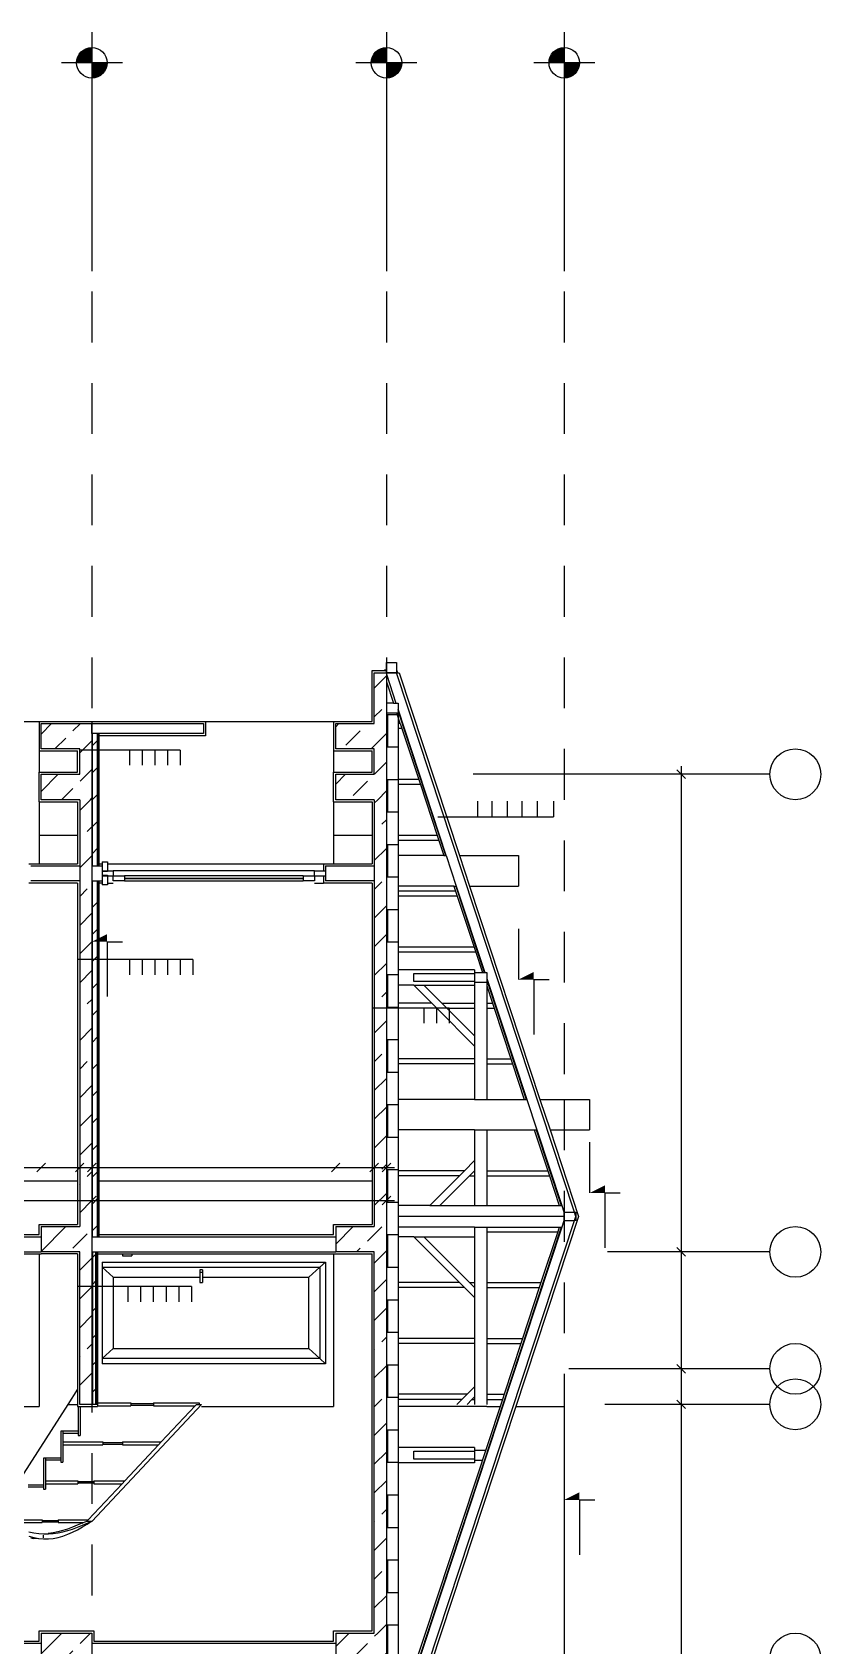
# Model space of a CAD drawing. Header units: metres. Extents: x -220 to 294, y -29 to 18.
# Drawn here: x -183.435 to -181.495, y -6.051 to -2.082 of the extents above; entities that cross this region are included whole.
import ezdxf

# ---------------------------------------------------------------- set-up
doc = ezdxf.new("R2010")
doc.units = ezdxf.units.M
doc.header["$MEASUREMENT"] = 0
doc.linetypes.add('CENTER2', pattern=[1.125, 0.75, -0.125, 0.125, -0.125])
doc.linetypes.add('DASHED4', pattern=[0.1875, 0.125, -0.0625])
for name, color, linetype in [('Cizgi', 7, 'Continuous'), ('Kesit_Kot', 7, 'Continuous'), ('Olculendirme', 7, 'Continuous'), ('Rota', 7, 'Continuous'), ('Standart', 7, 'Continuous'), ('Tarama', 7, 'Continuous')]:
    doc.layers.add(name, color=color, linetype=linetype)

msp = doc.modelspace()

# ---------------------------------------------------------------- hatches: boundary and pattern name
at = {"layer": 'Kesit_Kot', "linetype": 'Continuous', "lineweight": -3}
for points in [[(-183.2885, -4.3193), (-183.251, -4.3006), (-183.251, -4.3193)], [(-182.2385, -4.4124), (-182.201, -4.3937), (-182.201, -4.4124)], [(-182.0635, -4.9374), (-182.026, -4.9187), (-182.026, -4.9374)], [(-182.126, -5.6924), (-182.0885, -5.6737), (-182.0885, -5.6924)]]:
    msp.add_hatch(color=216, dxfattribs=at).paths.add_polyline_path(points)
at = {"layer": 'Standart', "linetype": 'Continuous', "lineweight": -3}
for points in [[(-183.2885, -2.1195), (-183.2927, -2.1197), (-183.2969, -2.1204), (-183.3009, -2.1216), (-183.3048, -2.1232), (-183.3085, -2.1252), (-183.3119, -2.1277), (-183.315, -2.1305), (-183.3178, -2.1336), (-183.3203, -2.137), (-183.3223, -2.1407), (-183.3239, -2.1446), (-183.3251, -2.1486), (-183.3258, -2.1528), (-183.326, -2.157), (-183.2885, -2.157)], [(-182.5635, -2.1195), (-182.5677, -2.1197), (-182.5719, -2.1204), (-182.5759, -2.1216), (-182.5798, -2.1232), (-182.5835, -2.1252), (-182.5869, -2.1277), (-182.59, -2.1305), (-182.5928, -2.1336), (-182.5953, -2.137), (-182.5973, -2.1407), (-182.5989, -2.1446), (-182.6001, -2.1486), (-182.6008, -2.1528), (-182.601, -2.157), (-182.5635, -2.157)], [(-182.126, -2.1195), (-182.1302, -2.1197), (-182.1344, -2.1204), (-182.1384, -2.1216), (-182.1423, -2.1232), (-182.146, -2.1252), (-182.1494, -2.1277), (-182.1525, -2.1305), (-182.1553, -2.1336), (-182.1578, -2.137), (-182.1598, -2.1407), (-182.1614, -2.1446), (-182.1626, -2.1486), (-182.1633, -2.1528), (-182.1635, -2.157), (-182.126, -2.157)], [(-183.2885, -2.1945), (-183.2843, -2.1942), (-183.2802, -2.1935), (-183.2761, -2.1924), (-183.2722, -2.1908), (-183.2686, -2.1887), (-183.2651, -2.1863), (-183.262, -2.1835), (-183.2592, -2.1804), (-183.2568, -2.1769), (-183.2547, -2.1732), (-183.2531, -2.1694), (-183.252, -2.1653), (-183.2512, -2.1612), (-183.251, -2.157), (-183.2885, -2.157)], [(-182.5635, -2.1945), (-182.5593, -2.1942), (-182.5552, -2.1935), (-182.5511, -2.1924), (-182.5472, -2.1908), (-182.5436, -2.1887), (-182.5401, -2.1863), (-182.537, -2.1835), (-182.5342, -2.1804), (-182.5318, -2.1769), (-182.5297, -2.1732), (-182.5281, -2.1694), (-182.527, -2.1653), (-182.5262, -2.1612), (-182.526, -2.157), (-182.5635, -2.157)], [(-182.126, -2.1945), (-182.1218, -2.1942), (-182.1177, -2.1935), (-182.1136, -2.1924), (-182.1097, -2.1908), (-182.1061, -2.1887), (-182.1026, -2.1863), (-182.0995, -2.1835), (-182.0967, -2.1804), (-182.0943, -2.1769), (-182.0922, -2.1732), (-182.0906, -2.1694), (-182.0895, -2.1653), (-182.0887, -2.1612), (-182.0885, -2.157), (-182.126, -2.157)]]:
    msp.add_hatch(color=216, dxfattribs=at).paths.add_polyline_path(points)
at = {"layer": 'Tarama', "linetype": 'Continuous', "lineweight": -3}
h = msp.add_hatch(dxfattribs=at)
h.set_pattern_fill('ANSI33', color=58, scale=0.4, style=0)
h.paths.add_polyline_path([(-182.5935, -3.7824), (-182.5935, -3.6574), (-182.5635, -3.6574), (-182.5635, -3.7824)])
h = msp.add_hatch(dxfattribs=at)
h.set_pattern_fill('AR-B88', color=58, scale=0.01, style=0)
h.paths.add_polyline_path([(-182.5351, -3.7574), (-182.5635, -3.7574), (-182.5635, -6.2324), (-182.5351, -6.2324)])
h = msp.add_hatch(dxfattribs=at)
h.set_pattern_fill('ANSI33', color=58, scale=0.4, style=0)
h.paths.add_polyline_path([(-183.4135, -3.8449), (-183.4135, -3.7824), (-183.2885, -3.7824), (-183.2885, -3.8449)])
h = msp.add_hatch(dxfattribs=at)
h.set_pattern_fill('DOTS', color=38, scale=0.8, style=0)
h.paths.add_polyline_path([(-183.2885, -4.1324), (-183.2885, -3.8074), (-183.2873, -3.8074), (-183.2873, -4.1324)])
h = msp.add_hatch(dxfattribs=at)
h.set_pattern_fill('SACNCR', color=58, scale=0.5, style=0)
h.paths.add_polyline_path([(-183.2873, -4.1324), (-183.2873, -3.8074), (-183.2748, -3.8074), (-183.2748, -4.1324)])
h = msp.add_hatch(dxfattribs=at)
h.set_pattern_fill('DOTS', color=58, scale=0.8, style=0)
h.paths.add_polyline_path([(-183.2748, -4.1324), (-183.2748, -3.8074), (-183.2735, -3.8074), (-183.2735, -4.1324)])
h = msp.add_hatch(dxfattribs=at)
h.set_pattern_fill('NET', color=163, style=0)
h.paths.add_polyline_path([(-183.2735, -4.1324), (-183.2735, -3.8074), (-183.271, -3.8074), (-183.271, -4.1324)])
h = msp.add_hatch(dxfattribs=at)
h.set_pattern_fill('ANSI33', color=58, scale=0.4, style=0)
h.paths.add_polyline_path([(-182.6885, -3.8449), (-182.6885, -3.7824), (-182.5635, -3.7824), (-182.5635, -3.8449)])
h = msp.add_hatch(dxfattribs=at)
h.set_pattern_fill('ANSI33', color=58, scale=0.4, style=0)
h.paths.add_polyline_path([(-183.3185, -3.9074), (-183.3185, -3.8449), (-183.2885, -3.8449), (-183.2885, -3.9074)])
h = msp.add_hatch(dxfattribs=at)
h.set_pattern_fill('ANSI33', color=58, scale=0.4, style=0)
h.paths.add_polyline_path([(-182.5935, -3.9074), (-182.5935, -3.8449), (-182.5635, -3.8449), (-182.5635, -3.9074)])
h = msp.add_hatch(dxfattribs=at)
h.set_pattern_fill('ANSI33', color=58, scale=0.4, style=0)
h.paths.add_polyline_path([(-183.4135, -3.9699), (-183.4135, -3.9074), (-183.2885, -3.9074), (-183.2885, -3.9699)])
h = msp.add_hatch(dxfattribs=at)
h.set_pattern_fill('ANSI33', color=58, scale=0.4, style=0)
h.paths.add_polyline_path([(-182.6885, -3.9699), (-182.6885, -3.9074), (-182.5635, -3.9074), (-182.5635, -3.9699)])
h = msp.add_hatch(dxfattribs=at)
h.set_pattern_fill('ANSI33', color=58, scale=0.4, style=0)
h.paths.add_polyline_path([(-183.3185, -5.0199), (-183.3185, -3.9699), (-183.2885, -3.9699), (-183.2885, -5.0199)])
h = msp.add_hatch(dxfattribs=at)
h.set_pattern_fill('ANSI33', color=58, scale=0.4, style=0)
h.paths.add_polyline_path([(-182.5935, -5.0199), (-182.5935, -3.9699), (-182.5635, -3.9699), (-182.5635, -5.0199)])
h = msp.add_hatch(dxfattribs=at)
h.set_pattern_fill('DOTS', color=38, scale=0.8, style=0)
h.paths.add_polyline_path([(-183.2885, -5.0449), (-183.2885, -4.1699), (-183.2873, -4.1699), (-183.2873, -5.0449)])
h = msp.add_hatch(dxfattribs=at)
h.set_pattern_fill('SACNCR', color=58, scale=0.5, style=0)
h.paths.add_polyline_path([(-183.2873, -5.0449), (-183.2873, -4.1699), (-183.2748, -4.1699), (-183.2748, -5.0449)])
h = msp.add_hatch(dxfattribs=at)
h.set_pattern_fill('DOTS', color=58, scale=0.8, style=0)
h.paths.add_polyline_path([(-183.2748, -5.0449), (-183.2748, -4.1699), (-183.2735, -4.1699), (-183.2735, -5.0449)])
h = msp.add_hatch(dxfattribs=at)
h.set_pattern_fill('NET', color=163, style=0)
h.paths.add_polyline_path([(-183.2735, -5.0449), (-183.2735, -4.1699), (-183.271, -4.1699), (-183.271, -5.0449)])
h = msp.add_hatch(dxfattribs=at)
h.set_pattern_fill('ANSI33', color=58, scale=0.4, style=0)
h.paths.add_polyline_path([(-183.4135, -5.0824), (-183.4135, -5.0199), (-183.2885, -5.0199), (-183.2885, -5.0824)])
h = msp.add_hatch(dxfattribs=at)
h.set_pattern_fill('ANSI33', color=58, scale=0.4, style=0)
h.paths.add_polyline_path([(-182.6885, -5.0824), (-182.6885, -5.0199), (-182.5635, -5.0199), (-182.5635, -5.0824)])
h = msp.add_hatch(dxfattribs=at)
h.set_pattern_fill('ANSI33', color=58, scale=0.4, style=0)
h.paths.add_polyline_path([(-183.3185, -5.4574), (-183.3185, -5.0824), (-183.2885, -5.0824), (-183.2885, -5.4574)])
h = msp.add_hatch(dxfattribs=at)
h.set_pattern_fill('DOTS', color=58, scale=0.8, style=0)
h.paths.add_polyline_path([(-183.2885, -5.4574), (-183.2885, -5.0824), (-183.286, -5.0824), (-183.286, -5.4574)])
h = msp.add_hatch(dxfattribs=at)
h.set_pattern_fill('SACNCR', color=58, scale=0.5, style=0)
h.paths.add_polyline_path([(-183.286, -5.4574), (-183.286, -5.0824), (-183.2785, -5.0824), (-183.2785, -5.4574)])
h = msp.add_hatch(dxfattribs=at)
h.set_pattern_fill('DOTS', color=58, scale=0.8, style=0)
h.paths.add_polyline_path([(-183.2785, -5.4574), (-183.2785, -5.0824), (-183.276, -5.0824), (-183.276, -5.4574)])
h = msp.add_hatch(dxfattribs=at)
h.set_pattern_fill('NET', color=163, style=0)
h.paths.add_polyline_path([(-183.276, -5.4574), (-183.276, -5.0824), (-183.2748, -5.0824), (-183.2748, -5.4574)])
h = msp.add_hatch(dxfattribs=at)
h.set_pattern_fill('ANSI33', color=58, scale=0.4, style=0)
h.paths.add_polyline_path([(-182.5935, -6.0199), (-182.5935, -5.0824), (-182.5635, -5.0824), (-182.5635, -6.0199)])
h = msp.add_hatch(dxfattribs=at)
h.set_pattern_fill('ANSI33', color=58, scale=0.4, style=0)
h.paths.add_polyline_path([(-183.4135, -6.0824), (-183.4135, -6.0199), (-183.2885, -6.0199), (-183.2885, -6.0824)])
h = msp.add_hatch(dxfattribs=at)
h.set_pattern_fill('ANSI33', color=58, scale=0.4, style=0)
h.paths.add_polyline_path([(-182.6885, -6.0824), (-182.6885, -6.0199), (-182.5635, -6.0199), (-182.5635, -6.0824)])

# ---------------------------------------------------------------- linework, layer by layer
at = {"layer": 'Cizgi', "color": 73, "linetype": 'DASHED4', "lineweight": -3}
for points in [[(-183.2885, -2.2699), (-183.2885, -3.7774)], [(-182.5635, -2.2699), (-182.5635, -3.6503)], [(-182.126, -2.2699), (-182.126, -4.7074)], [(-182.5635, -3.6503), (-182.5635, -6.3395)], [(-183.2885, -3.7774), (-183.2885, -6.2074)], [(-182.126, -4.7074), (-182.126, -6.0824)]]:
    msp.add_lwpolyline(points, dxfattribs=at)
at = {"layer": 'Cizgi', "color": 98, "linetype": 'Continuous', "lineweight": -3}
for points in [[(-182.5685, -3.6503), (-182.5685, -3.6524)], [(-182.5685, -3.6503), (-182.5678, -3.6524)], [(-182.5685, -3.6503), (-182.5635, -3.6503)], [(-182.5385, -3.6503), (-182.5362, -3.6574)], [(-182.5385, -3.6503), (-182.5385, -3.6503)], [(-182.5635, -3.6574), (-182.5385, -3.6574)], [(-182.5635, -3.6614), (-182.5401, -3.7324)], [(-182.5635, -3.6796), (-182.5461, -3.7324)], [(-182.5295, -3.7826), (-182.5378, -3.7574)], [(-182.4163, -4.1074), (-182.5351, -3.7475)], [(-182.4177, -4.1074), (-182.5351, -3.7516)], [(-182.5295, -3.7826), (-182.5351, -3.7826)], [(-182.5254, -3.7951), (-182.5351, -3.7951)], [(-182.5295, -3.7826), (-182.5254, -3.7951)], [(-182.5254, -3.7951), (-182.4841, -3.9201)], [(-182.4841, -3.9201), (-182.5351, -3.9201)], [(-182.4841, -3.9201), (-182.48, -3.9326)], [(-182.48, -3.9326), (-182.5351, -3.9326)], [(-182.48, -3.9326), (-182.4388, -4.0576)], [(-182.4388, -4.0576), (-182.5351, -4.0576)], [(-182.4346, -4.0701), (-182.5351, -4.0701)], [(-182.4388, -4.0576), (-182.4346, -4.0701)], [(-182.4346, -4.0701), (-182.4223, -4.1074)], [(-182.4163, -4.1074), (-182.3916, -4.1824)], [(-182.741, -4.1449), (-183.236, -4.1449)], [(-182.7685, -4.1574), (-183.2085, -4.1574)], [(-183.2085, -4.1699), (-182.7685, -4.1699)], [(-182.3934, -4.1951), (-182.5351, -4.1951)], [(-182.3976, -4.1824), (-182.3934, -4.1951)], [(-182.3934, -4.1951), (-182.3893, -4.2076)], [(-182.3929, -4.1824), (-182.3228, -4.3949)], [(-182.3916, -4.1824), (-182.3215, -4.3949)], [(-182.3893, -4.2076), (-182.5351, -4.2076)], [(-182.3893, -4.2076), (-182.348, -4.3326)], [(-182.348, -4.3326), (-182.5351, -4.3326)], [(-182.3439, -4.3451), (-182.5351, -4.3451)], [(-182.348, -4.3326), (-182.3439, -4.3451)], [(-182.3439, -4.3451), (-182.3275, -4.3949)], [(-182.3465, -4.3886), (-182.5351, -4.3886)], [(-182.4962, -4.4174), (-182.4962, -4.3974)], [(-182.4962, -4.3974), (-182.3465, -4.3974)], [(-182.3465, -4.3886), (-182.3465, -4.3949)], [(-182.4962, -4.4261), (-182.5351, -4.4261)], [(-182.3465, -4.4174), (-182.4962, -4.4174)], [(-182.4962, -4.4261), (-182.4522, -4.4701)], [(-182.4962, -4.4261), (-182.4715, -4.4261)], [(-182.4715, -4.4261), (-182.4275, -4.4701)], [(-182.4715, -4.4261), (-182.3465, -4.4261)], [(-182.3465, -4.4199), (-182.3465, -4.4261)], [(-182.3465, -4.4261), (-182.3465, -4.4701)], [(-182.3165, -4.41), (-182.2183, -4.7074)], [(-182.3165, -4.4141), (-182.2197, -4.7074)], [(-182.3165, -4.4199), (-182.3165, -4.4282)], [(-182.3165, -4.4282), (-182.3026, -4.4701)], [(-182.3165, -4.4282), (-182.3165, -4.4701)], [(-182.4522, -4.4701), (-182.5351, -4.4701)], [(-182.4397, -4.4826), (-182.5351, -4.4826)], [(-182.4522, -4.4701), (-182.4397, -4.4826)], [(-182.4397, -4.4826), (-182.3465, -4.5759)], [(-182.4275, -4.4701), (-182.3465, -4.4701)], [(-182.4275, -4.4701), (-182.415, -4.4826)], [(-182.415, -4.4826), (-182.3465, -4.4826)], [(-182.415, -4.4826), (-182.3465, -4.5511)], [(-182.3465, -4.4701), (-182.3465, -4.4826)], [(-182.3465, -4.4826), (-182.3465, -4.5511)], [(-182.3165, -4.4701), (-182.3026, -4.4701)], [(-182.3165, -4.4701), (-182.3165, -4.4826)], [(-182.3165, -4.4826), (-182.2985, -4.4826)], [(-182.3165, -4.4826), (-182.3165, -4.6076)], [(-182.3026, -4.4701), (-182.2985, -4.4826)], [(-182.2985, -4.4826), (-182.2573, -4.6076)], [(-182.3465, -4.5511), (-182.3465, -4.5759)], [(-182.3465, -4.5759), (-182.3465, -4.6076)], [(-182.3465, -4.6076), (-182.5351, -4.6076)], [(-182.3465, -4.6201), (-182.5351, -4.6201)], [(-182.3465, -4.6076), (-182.3465, -4.6201)], [(-182.3465, -4.6201), (-182.3465, -4.7074)], [(-182.3165, -4.6076), (-182.2573, -4.6076)], [(-182.3165, -4.6076), (-182.3165, -4.6201)], [(-182.3165, -4.6201), (-182.2531, -4.6201)], [(-182.3165, -4.6201), (-182.3165, -4.7074)], [(-182.2573, -4.6076), (-182.2531, -4.6201)], [(-182.2531, -4.6201), (-182.2243, -4.7074)], [(-182.2183, -4.7074), (-182.1936, -4.7824)], [(-182.3465, -4.7824), (-182.3465, -4.8579)], [(-182.3165, -4.7824), (-182.3165, -4.8826)], [(-182.1996, -4.7824), (-182.1665, -4.8826)], [(-182.1949, -4.7824), (-182.1336, -4.9684)], [(-182.1936, -4.7824), (-182.1322, -4.9684)], [(-182.3712, -4.8826), (-182.3465, -4.8579)], [(-182.3465, -4.8579), (-182.3465, -4.8826)], [(-182.3712, -4.8826), (-182.5351, -4.8826)], [(-182.3837, -4.8951), (-182.5351, -4.8951)], [(-182.4569, -4.9684), (-182.3837, -4.8951)], [(-182.4322, -4.9684), (-182.359, -4.8951)], [(-182.3837, -4.8951), (-182.3712, -4.8826)], [(-182.359, -4.8951), (-182.3465, -4.8826)], [(-182.359, -4.8951), (-182.3465, -4.8951)], [(-182.3465, -4.8826), (-182.3465, -4.8951)], [(-182.3465, -4.8951), (-182.3465, -4.9684)], [(-182.3165, -4.8826), (-182.1665, -4.8826)], [(-182.3165, -4.8826), (-182.3165, -4.8951)], [(-182.3165, -4.8951), (-182.1624, -4.8951)], [(-182.3165, -4.8951), (-182.3165, -4.9684)], [(-182.1665, -4.8826), (-182.1624, -4.8951)], [(-182.1624, -4.8951), (-182.1382, -4.9684)], [(-182.4569, -4.9684), (-182.5351, -4.9684)], [(-182.1271, -4.9949), (-182.5351, -4.9949)], [(-182.4569, -4.9684), (-182.4322, -4.9684)], [(-182.4322, -4.9684), (-182.3465, -4.9684)], [(-182.3465, -4.9684), (-182.3165, -4.9684)], [(-182.3165, -4.9684), (-182.1382, -4.9684)], [(-182.1382, -4.9684), (-182.1336, -4.9684)], [(-182.1336, -4.9684), (-182.1322, -4.9684)], [(-182.1322, -4.9684), (-182.1271, -4.9838)], [(-182.1271, -4.9838), (-182.1268, -4.9849)], [(-182.1271, -4.9838), (-182.1271, -4.9849)], [(-182.3465, -5.0214), (-182.5351, -5.0214)], [(-182.3465, -5.0214), (-182.3465, -5.0451)], [(-182.3465, -5.0214), (-182.3165, -5.0214)], [(-182.3165, -5.0214), (-182.3165, -5.0326)], [(-182.1322, -5.0214), (-182.3165, -5.5797)], [(-182.3165, -5.0214), (-182.1382, -5.0214)], [(-182.3165, -5.0326), (-182.1419, -5.0326)], [(-182.3165, -5.0326), (-182.3165, -5.1576)], [(-182.1336, -5.0214), (-182.2774, -5.4574)], [(-182.1419, -5.0326), (-182.1832, -5.1576)], [(-182.1382, -5.0214), (-182.1419, -5.0326)], [(-182.1382, -5.0214), (-182.1336, -5.0214)], [(-182.1336, -5.0214), (-182.1322, -5.0214)], [(-182.1271, -5.006), (-182.1322, -5.0214)], [(-182.1268, -5.0049), (-182.1271, -5.006)], [(-182.1271, -5.0049), (-182.1271, -5.006)], [(-182.4962, -5.0451), (-182.5351, -5.0451)], [(-182.4962, -5.0451), (-182.3837, -5.1576)], [(-182.4962, -5.0451), (-182.4715, -5.0451)], [(-182.4715, -5.0451), (-182.359, -5.1576)], [(-182.4715, -5.0451), (-182.3465, -5.0451)], [(-182.3465, -5.0451), (-182.3465, -5.1576)], [(-183.2635, -5.1074), (-183.2635, -5.1199)], [(-183.2635, -5.1074), (-182.7135, -5.1074)], [(-183.2635, -5.1199), (-182.7273, -5.1199)], [(-183.2635, -5.1199), (-183.236, -5.1449)], [(-183.2635, -5.1199), (-183.2635, -5.3449)], [(-183.2135, -5.0874), (-183.2135, -5.0918)], [(-183.2135, -5.0918), (-183.1903, -5.0918)], [(-183.1903, -5.0874), (-183.1903, -5.0918)], [(-182.7548, -5.1449), (-182.7273, -5.1199)], [(-182.7273, -5.1199), (-182.7135, -5.1074)], [(-182.7273, -5.1199), (-182.7273, -5.3449)], [(-182.7135, -5.1074), (-182.7135, -5.3574)], [(-183.236, -5.1449), (-183.0229, -5.1449)], [(-183.236, -5.1449), (-183.236, -5.3199)], [(-183.016, -5.1261), (-183.0229, -5.1261)], [(-183.0229, -5.1261), (-183.0229, -5.1324)], [(-183.0229, -5.1324), (-183.016, -5.1324)], [(-183.0229, -5.1324), (-183.0229, -5.1449)], [(-183.0229, -5.1449), (-183.0229, -5.1574)], [(-183.0229, -5.1574), (-183.016, -5.1574)], [(-183.016, -5.1261), (-183.016, -5.1324)], [(-183.016, -5.1324), (-183.016, -5.1449)], [(-183.016, -5.1449), (-182.7548, -5.1449)], [(-183.016, -5.1449), (-183.016, -5.1574)], [(-182.7548, -5.3199), (-182.7548, -5.1449)], [(-182.3837, -5.1576), (-182.5351, -5.1576)], [(-182.3837, -5.1576), (-182.3712, -5.1701)], [(-182.359, -5.1576), (-182.3465, -5.1576)], [(-182.359, -5.1576), (-182.3465, -5.1701)], [(-182.3465, -5.1576), (-182.3465, -5.1701)], [(-182.3165, -5.1576), (-182.1832, -5.1576)], [(-182.3165, -5.1576), (-182.3165, -5.1701)], [(-182.1832, -5.1576), (-182.1873, -5.1701)], [(-182.3712, -5.1701), (-182.5351, -5.1701)], [(-182.3712, -5.1701), (-182.3465, -5.1949)], [(-182.3465, -5.1701), (-182.3465, -5.1949)], [(-182.3465, -5.1949), (-182.3465, -5.2951)], [(-182.3165, -5.1701), (-182.1873, -5.1701)], [(-182.3165, -5.1701), (-182.3165, -5.2951)], [(-182.1873, -5.1701), (-182.2286, -5.2951)], [(-182.3465, -5.2951), (-182.5351, -5.2951)], [(-182.3465, -5.3076), (-182.5351, -5.3076)], [(-182.3465, -5.2951), (-182.3465, -5.3076)], [(-182.3465, -5.3076), (-182.3465, -5.4139)], [(-182.3165, -5.2951), (-182.2286, -5.2951)], [(-182.3165, -5.2951), (-182.3165, -5.3076)], [(-182.3165, -5.3076), (-182.2327, -5.3076)], [(-182.3165, -5.3076), (-182.3165, -5.4326)], [(-182.2327, -5.3076), (-182.2739, -5.4326)], [(-182.2286, -5.2951), (-182.2327, -5.3076)], [(-183.236, -5.3199), (-183.2635, -5.3449)], [(-182.7273, -5.3449), (-183.2635, -5.3449)], [(-183.2635, -5.3449), (-183.2635, -5.3574)], [(-182.7135, -5.3574), (-183.2635, -5.3574)], [(-183.236, -5.3199), (-182.7548, -5.3199)], [(-182.7548, -5.3199), (-182.7273, -5.3449)], [(-182.7273, -5.3449), (-182.7135, -5.3574)], [(-183.3235, -5.4202), (-183.3474, -5.4574)], [(-182.3652, -5.4326), (-182.5351, -5.4326)], [(-182.3777, -5.4451), (-182.3652, -5.4326)], [(-182.3652, -5.4326), (-182.3465, -5.4139)], [(-182.3465, -5.4139), (-182.3465, -5.4386)], [(-182.3165, -5.4326), (-182.2739, -5.4326)], [(-182.3165, -5.4326), (-182.3165, -5.4451)], [(-182.2739, -5.4326), (-182.2781, -5.4451)], [(-183.3474, -5.4574), (-183.518, -5.7227)], [(-183.3474, -5.4574), (-183.3235, -5.4574)], [(-183.3224, -5.4624), (-183.3224, -5.5237)], [(-183.3174, -5.4624), (-183.3174, -5.5337)], [(-183.2881, -5.7449), (-183.0185, -5.4574)], [(-183.2748, -5.4538), (-183.1928, -5.4538)], [(-183.2748, -5.4609), (-183.1928, -5.4609)], [(-183.1928, -5.4538), (-183.1928, -5.4556)], [(-183.1928, -5.4556), (-183.1368, -5.4556)], [(-183.1928, -5.4556), (-183.1928, -5.4592)], [(-183.1928, -5.4592), (-183.1368, -5.4592)], [(-183.1928, -5.4592), (-183.1928, -5.4609)], [(-183.1368, -5.4538), (-183.0248, -5.4538)], [(-183.1368, -5.4538), (-183.1368, -5.4556)], [(-183.1368, -5.4556), (-183.1368, -5.4592)], [(-183.1368, -5.4592), (-183.1368, -5.4609)], [(-183.1368, -5.4609), (-183.0343, -5.4609)], [(-183.0343, -5.4609), (-183.1176, -5.5497)], [(-183.031, -5.4574), (-183.0343, -5.4609)], [(-183.031, -5.4574), (-183.0248, -5.4574)], [(-183.0248, -5.4538), (-183.0248, -5.4574)], [(-183.0248, -5.4574), (-183.0185, -5.4574)], [(-182.3777, -5.4451), (-182.5351, -5.4451)], [(-182.2774, -5.4574), (-182.5351, -6.2382)], [(-182.2821, -5.4574), (-182.5008, -6.1201)], [(-182.39, -5.4574), (-182.3777, -5.4451)], [(-182.3652, -5.4574), (-182.353, -5.4451)], [(-182.353, -5.4451), (-182.3465, -5.4386)], [(-182.353, -5.4451), (-182.3465, -5.4451)], [(-182.3465, -5.4386), (-182.3465, -5.4451)], [(-182.3465, -5.4451), (-182.3465, -5.4574)], [(-182.3165, -5.4451), (-182.2781, -5.4451)], [(-182.3165, -5.4451), (-182.3165, -5.4574)], [(-182.2781, -5.4451), (-182.2821, -5.4574)], [(-183.3601, -5.5237), (-183.3651, -5.5237)], [(-183.3651, -5.5237), (-183.3651, -5.59)], [(-183.3224, -5.5237), (-183.3601, -5.5237)], [(-183.3601, -5.5237), (-183.3601, -5.5287)], [(-183.3224, -5.5287), (-183.3601, -5.5287)], [(-183.3601, -5.5287), (-183.3601, -5.5497)], [(-183.3601, -5.5497), (-183.2619, -5.5497)], [(-183.3601, -5.5497), (-183.3601, -5.5568)], [(-183.3601, -5.5568), (-183.2619, -5.5568)], [(-183.3601, -5.5568), (-183.3601, -5.6)], [(-183.3224, -5.5237), (-183.3224, -5.5287)], [(-183.3224, -5.5287), (-183.3224, -5.5337)], [(-183.3224, -5.5337), (-183.3174, -5.5337)], [(-183.2619, -5.5497), (-183.2619, -5.5515)], [(-183.2619, -5.5515), (-183.2128, -5.5515)], [(-183.2619, -5.5515), (-183.2619, -5.555)], [(-183.2619, -5.555), (-183.2128, -5.555)], [(-183.2619, -5.555), (-183.2619, -5.5568)], [(-183.2128, -5.5497), (-183.1176, -5.5497)], [(-183.2128, -5.5497), (-183.2128, -5.5515)], [(-183.2128, -5.5515), (-183.2128, -5.555)], [(-183.2128, -5.555), (-183.2128, -5.5568)], [(-183.2128, -5.5568), (-183.1242, -5.5568)], [(-183.1242, -5.5568), (-183.2074, -5.6455)], [(-183.1176, -5.5497), (-183.1242, -5.5568)], [(-183.4027, -5.59), (-183.4077, -5.59)], [(-183.4077, -5.59), (-183.4077, -5.6563)], [(-183.3651, -5.59), (-183.4027, -5.59)], [(-183.4027, -5.59), (-183.4027, -5.595)], [(-183.3651, -5.595), (-183.4027, -5.595)], [(-183.4027, -5.595), (-183.4027, -5.6455)], [(-183.3651, -5.59), (-183.3651, -5.595)], [(-183.3651, -5.595), (-183.3651, -5.6)], [(-182.3465, -5.5636), (-182.5351, -5.5636)], [(-182.3165, -5.5797), (-182.5351, -6.2422)], [(-182.4962, -5.5924), (-182.4962, -5.5724)], [(-182.4962, -5.5724), (-182.3465, -5.5724)], [(-182.3465, -5.5924), (-182.4962, -5.5924)], [(-182.3465, -5.5636), (-182.3465, -5.5699)], [(-182.3465, -5.5949), (-182.3465, -5.6011)], [(-183.3651, -5.6), (-183.3601, -5.6)], [(-182.3465, -5.6011), (-182.5351, -5.6011)], [(-183.4077, -5.6563), (-183.4453, -5.6563)], [(-183.4077, -5.6613), (-183.4453, -5.6613)], [(-183.4077, -5.6563), (-183.4077, -5.6613)], [(-183.4077, -5.6613), (-183.4077, -5.6663)], [(-183.4077, -5.6663), (-183.4027, -5.6663)], [(-183.4027, -5.6455), (-183.3234, -5.6455)], [(-183.4027, -5.6455), (-183.4027, -5.6526)], [(-183.4027, -5.6526), (-183.3234, -5.6526)], [(-183.4027, -5.6526), (-183.4027, -5.6663)], [(-183.3234, -5.6455), (-183.3234, -5.6473)], [(-183.3234, -5.6473), (-183.2838, -5.6473)], [(-183.3234, -5.6473), (-183.3234, -5.6508)], [(-183.3234, -5.6508), (-183.2838, -5.6508)], [(-183.3234, -5.6508), (-183.3234, -5.6526)], [(-183.214, -5.6526), (-183.2973, -5.7413)], [(-183.2838, -5.6455), (-183.2074, -5.6455)], [(-183.2838, -5.6455), (-183.2838, -5.6473)], [(-183.2838, -5.6473), (-183.2838, -5.6508)], [(-183.2838, -5.6508), (-183.2838, -5.6526)], [(-183.2838, -5.6526), (-183.214, -5.6526)], [(-183.2074, -5.6455), (-183.214, -5.6526)], [(-183.488, -5.7413), (-183.4105, -5.7413)], [(-183.488, -5.7484), (-183.4105, -5.7484)], [(-183.4105, -5.7413), (-183.4105, -5.7431)], [(-183.4105, -5.7431), (-183.3718, -5.7431)], [(-183.4105, -5.7431), (-183.4105, -5.7467)], [(-183.4105, -5.7467), (-183.3718, -5.7467)], [(-183.4105, -5.7467), (-183.4105, -5.7484)], [(-183.3718, -5.7413), (-183.2973, -5.7413)], [(-183.3718, -5.7413), (-183.3718, -5.7431)], [(-183.3718, -5.7431), (-183.3718, -5.7467)], [(-183.3718, -5.7467), (-183.3718, -5.7484)], [(-183.3718, -5.7484), (-183.3088, -5.7484)], [(-183.3244, -5.755), (-183.3364, -5.7598)], [(-183.3125, -5.75), (-183.3244, -5.755)], [(-183.3239, -5.7598), (-183.3119, -5.755)], [(-183.3125, -5.75), (-183.3088, -5.7484)], [(-183.3119, -5.755), (-183.3, -5.75)], [(-183.3119, -5.7591), (-183.3, -5.7521)], [(-183.3088, -5.7484), (-183.3006, -5.7449)], [(-183.2973, -5.7413), (-183.3006, -5.7449)], [(-183.3006, -5.7449), (-183.2881, -5.7449)], [(-183.3, -5.75), (-183.2963, -5.7484)], [(-183.3, -5.7521), (-183.2943, -5.7484)], [(-183.2963, -5.7484), (-183.2943, -5.7476)], [(-183.2963, -5.7484), (-183.2943, -5.7484)], [(-183.2943, -5.7476), (-183.2881, -5.7449)], [(-183.2943, -5.7476), (-183.2943, -5.7484)], [(-183.2943, -5.7484), (-183.2939, -5.7484)], [(-183.2939, -5.7484), (-183.2881, -5.7449)], [(-183.4432, -5.771), (-183.4313, -5.7735)], [(-183.4432, -5.7815), (-183.4313, -5.785)], [(-183.4388, -5.7859), (-183.4318, -5.7873)], [(-183.4199, -5.7885), (-183.4318, -5.7873)], [(-183.4313, -5.7735), (-183.4193, -5.7752)], [(-183.4313, -5.785), (-183.4193, -5.7873)], [(-183.4193, -5.7752), (-183.4074, -5.776)], [(-183.4193, -5.7873), (-183.4074, -5.7885)], [(-183.4077, -5.7859), (-183.4077, -5.7788)], [(-183.4074, -5.776), (-183.396, -5.7752)], [(-183.4074, -5.776), (-183.3955, -5.776)], [(-183.4074, -5.7885), (-183.3955, -5.7885)], [(-183.3841, -5.7735), (-183.396, -5.7752)], [(-183.3955, -5.776), (-183.3835, -5.7752)], [(-183.3955, -5.7885), (-183.3835, -5.7873)], [(-183.3722, -5.771), (-183.3841, -5.7735)], [(-183.3835, -5.7752), (-183.3716, -5.7735)], [(-183.3835, -5.7873), (-183.3716, -5.785)], [(-183.3602, -5.7679), (-183.3722, -5.771)], [(-183.3716, -5.7735), (-183.3597, -5.771)], [(-183.3716, -5.785), (-183.3597, -5.7815)], [(-183.3483, -5.7641), (-183.3602, -5.7679)], [(-183.3597, -5.771), (-183.3477, -5.7679)], [(-183.3597, -5.7815), (-183.3477, -5.7771)], [(-183.3364, -5.7598), (-183.3483, -5.7641)], [(-183.3477, -5.7679), (-183.3358, -5.7641)], [(-183.3477, -5.7771), (-183.3358, -5.7718)], [(-183.3358, -5.7641), (-183.3239, -5.7598)], [(-183.3358, -5.7718), (-183.3239, -5.7657)], [(-183.3239, -5.7657), (-183.3119, -5.7591)]]:
    msp.add_lwpolyline(points, dxfattribs=at)
at = {"layer": 'Cizgi', "color": 241, "linetype": 'Continuous', "lineweight": -3}
for points in [[(-182.5985, -3.7774), (-182.5985, -3.6524)], [(-182.5985, -3.6524), (-182.5685, -3.6524)], [(-182.5685, -3.6524), (-182.5678, -3.6524)], [(-182.5678, -3.6524), (-182.5635, -3.6524)], [(-182.5635, -3.6524), (-182.5635, -3.6574)], [(-183.4185, -3.7774), (-183.4185, -3.8499)], [(-183.4185, -3.7774), (-183.2873, -3.7774)], [(-183.2885, -3.7774), (-183.2885, -3.7824)], [(-183.0085, -3.7774), (-183.0085, -3.8124)], [(-182.6935, -3.7774), (-182.6935, -3.8499)], [(-182.6935, -3.7774), (-182.5985, -3.7774)], [(-183.4185, -3.8499), (-183.3235, -3.8499)], [(-183.3235, -3.9024), (-183.3235, -3.8499)], [(-183.0085, -3.8124), (-183.271, -3.8124)], [(-182.6935, -3.8499), (-182.5985, -3.8499)], [(-182.5985, -3.9024), (-182.5985, -3.8499)], [(-183.4185, -3.9749), (-183.4185, -3.9024)], [(-183.4185, -3.9024), (-183.3235, -3.9024)], [(-182.6935, -3.9749), (-182.6935, -3.9024)], [(-182.6935, -3.9024), (-182.5985, -3.9024)], [(-183.4185, -3.9749), (-183.3235, -3.9749)], [(-183.3235, -3.9749), (-183.3235, -4.0574)], [(-182.6935, -3.9749), (-182.5985, -3.9749)], [(-182.5985, -3.9749), (-182.5985, -4.0574)], [(-183.3235, -4.0574), (-183.3235, -4.1274)], [(-182.5985, -4.0574), (-182.5985, -4.1274)], [(-183.4435, -4.1274), (-183.3235, -4.1274)], [(-183.271, -4.1274), (-183.2635, -4.1274)], [(-182.7185, -4.1274), (-182.7185, -4.1449)], [(-182.7185, -4.1274), (-182.5985, -4.1274)], [(-182.7185, -4.1574), (-182.7185, -4.1749)], [(-183.3235, -4.1749), (-183.4435, -4.1749)], [(-183.3235, -4.1749), (-183.3235, -4.9074)], [(-183.2635, -4.1749), (-183.271, -4.1749)], [(-182.5985, -4.1749), (-182.7185, -4.1749)], [(-182.5985, -4.1749), (-182.5985, -4.9074)], [(-183.3235, -4.9074), (-183.3235, -5.0149)], [(-182.5985, -4.9074), (-182.5985, -5.0149)], [(-183.996, -5.0399), (-183.4185, -5.0399)], [(-183.4185, -5.0399), (-183.4185, -5.0149)], [(-183.4185, -5.0149), (-183.3235, -5.0149)], [(-183.271, -5.0399), (-182.6935, -5.0399)], [(-182.6935, -5.0399), (-182.6935, -5.0149)], [(-182.6935, -5.0149), (-182.5985, -5.0149)], [(-183.9153, -5.0874), (-183.4135, -5.0874)], [(-183.3235, -5.0874), (-183.4135, -5.0874)], [(-183.3235, -5.0874), (-183.3235, -5.4202)], [(-183.2748, -5.0874), (-183.2135, -5.0874)], [(-183.2135, -5.0874), (-183.1903, -5.0874)], [(-183.1903, -5.0874), (-182.5985, -5.0874)], [(-182.5985, -6.0149), (-182.5985, -5.0874)], [(-183.3235, -5.4202), (-183.3235, -5.4574)], [(-183.3235, -5.4574), (-183.3235, -5.4624)], [(-183.3235, -5.4624), (-183.3224, -5.4624)], [(-183.3224, -5.4624), (-183.3174, -5.4624)], [(-183.3174, -5.4624), (-183.2748, -5.4624)], [(-183.2748, -5.4574), (-183.2748, -5.4609)], [(-183.2748, -5.4609), (-183.2748, -5.4624)], [(-183.4185, -6.0399), (-183.4185, -6.0149)], [(-183.4185, -6.0149), (-183.2835, -6.0149)], [(-183.2835, -6.0149), (-183.2835, -6.0399)], [(-182.6935, -6.0399), (-182.6935, -6.0149)], [(-182.6935, -6.0149), (-182.5985, -6.0149)], [(-183.5306, -6.0399), (-183.4185, -6.0399)], [(-183.2835, -6.0399), (-182.6935, -6.0399)]]:
    msp.add_lwpolyline(points, dxfattribs=at)
at = {"layer": 'Cizgi', "color": 7, "linetype": 'Continuous', "lineweight": -3}
for points in [[(-182.5935, -3.6574), (-182.5635, -3.6574)], [(-182.5935, -3.7824), (-182.5935, -3.6574)], [(-182.5635, -3.6574), (-182.5635, -3.6614)], [(-182.5635, -3.6614), (-182.5635, -3.6655)], [(-182.5635, -3.6655), (-182.5635, -3.6796)], [(-182.5635, -3.6796), (-182.5635, -3.7826)], [(-182.5635, -3.7574), (-182.5635, -6.3102)], [(-183.4135, -3.7824), (-183.2885, -3.7824)], [(-183.4135, -3.8449), (-183.4135, -3.7824)], [(-183.2885, -3.7824), (-183.2885, -4.1324)], [(-182.6885, -3.7824), (-182.5935, -3.7824)], [(-182.6885, -3.8449), (-182.6885, -3.7824)], [(-183.3185, -3.8449), (-183.4135, -3.8449)], [(-183.3185, -3.9074), (-183.3185, -3.8449)], [(-182.5935, -3.8449), (-182.6885, -3.8449)], [(-182.5935, -3.9074), (-182.5935, -3.8449)], [(-183.4135, -3.9074), (-183.3185, -3.9074)], [(-183.4135, -3.9699), (-183.4135, -3.9074)], [(-182.6885, -3.9074), (-182.5935, -3.9074)], [(-182.6885, -3.9699), (-182.6885, -3.9074)], [(-183.3185, -3.9699), (-183.4135, -3.9699)], [(-183.3185, -3.9699), (-183.3185, -4.1324)], [(-182.5935, -3.9699), (-182.6885, -3.9699)], [(-182.5935, -3.9699), (-182.5935, -4.1324)], [(-183.3185, -4.1324), (-183.3185, -4.1699)], [(-183.2885, -4.1324), (-183.2885, -4.1699)], [(-182.5935, -4.1324), (-182.5935, -4.1699)], [(-183.3185, -4.1699), (-183.3185, -5.0199)], [(-183.2885, -4.1699), (-183.2885, -5.0449)], [(-182.5935, -4.1699), (-182.5935, -5.0199)], [(-183.4135, -5.0199), (-183.3185, -5.0199)], [(-183.4135, -5.0199), (-183.4135, -5.0449)], [(-182.6885, -5.0199), (-182.5935, -5.0199)], [(-182.6885, -5.0199), (-182.6885, -5.0449)], [(-183.4135, -5.0449), (-183.4135, -5.0824)], [(-183.2885, -5.0449), (-183.2885, -5.0824)], [(-182.6885, -5.0449), (-182.6885, -5.0824)], [(-183.3185, -5.0824), (-183.4135, -5.0824)], [(-183.3185, -5.4574), (-183.3185, -5.0824)], [(-183.2885, -5.0824), (-183.2885, -5.4574)], [(-182.5935, -5.0824), (-182.6885, -5.0824)], [(-182.5935, -6.0199), (-182.5935, -5.0824)], [(-183.2885, -5.4574), (-183.3185, -5.4574)], [(-183.4135, -6.0199), (-183.2885, -6.0199)], [(-183.4135, -6.0199), (-183.4135, -6.0449)], [(-183.2885, -6.0199), (-183.2885, -6.0449)], [(-182.6885, -6.0199), (-182.5935, -6.0199)], [(-182.6885, -6.0199), (-182.6885, -6.0449)], [(-183.4135, -6.0449), (-183.4135, -6.0824)], [(-183.2885, -6.0449), (-183.2885, -6.0824)], [(-182.6885, -6.0449), (-182.6885, -6.0824)]]:
    msp.add_lwpolyline(points, dxfattribs=at)
at = {"layer": 'Cizgi', "color": 17, "linetype": 'Continuous', "lineweight": -3}
for points in [[(-182.5385, -3.6574), (-182.5362, -3.6574)], [(-182.1004, -4.9849), (-182.5385, -3.6574)], [(-182.5362, -3.6574), (-182.5323, -3.6574)], [(-182.5323, -3.6574), (-182.3838, -4.1074)], [(-182.5461, -3.7324), (-182.5635, -3.7324)], [(-182.5351, -3.7574), (-182.5635, -3.7574)], [(-182.5461, -3.7324), (-182.5414, -3.7324)], [(-182.5414, -3.7324), (-182.5401, -3.7324)], [(-182.5401, -3.7324), (-182.5351, -3.7324)], [(-182.5351, -3.7324), (-182.5351, -3.7475)], [(-182.5351, -3.7475), (-182.5351, -3.7515)], [(-182.5351, -3.7515), (-182.5351, -3.7574)], [(-182.3838, -4.1074), (-182.359, -4.1824)], [(-182.359, -4.1824), (-182.1858, -4.7074)], [(-182.3465, -4.3949), (-182.3275, -4.3949)], [(-182.3465, -4.3949), (-182.3465, -4.3974)], [(-182.3465, -4.3974), (-182.3465, -4.4174)], [(-182.3275, -4.3949), (-182.3228, -4.3949)], [(-182.3228, -4.3949), (-182.3215, -4.3949)], [(-182.3215, -4.3949), (-182.3165, -4.3949)], [(-182.3165, -4.3949), (-182.3165, -4.41)], [(-182.3465, -4.4174), (-182.3465, -4.4199)], [(-182.3165, -4.4199), (-182.3465, -4.4199)], [(-182.3165, -4.41), (-182.3165, -4.4141)], [(-182.3165, -4.4141), (-182.3165, -4.4199)], [(-182.1858, -4.7074), (-182.161, -4.7824)], [(-182.161, -4.7824), (-182.0909, -4.9949)], [(-182.0909, -4.9949), (-182.5323, -6.3324)], [(-182.1271, -4.9849), (-182.1268, -4.9849)], [(-182.1271, -4.9849), (-182.1271, -4.9949)], [(-182.1271, -4.9949), (-182.1271, -5.0049)], [(-182.1268, -4.9849), (-182.1004, -4.9849)], [(-182.0971, -4.9949), (-182.1004, -4.9849)], [(-182.1004, -4.9849), (-182.0971, -4.9849)], [(-182.1004, -5.0049), (-182.0971, -4.9949)], [(-182.0971, -4.9849), (-182.0971, -4.9949)], [(-182.0971, -4.9949), (-182.0971, -5.0049)], [(-182.5385, -6.3324), (-182.1004, -5.0049)], [(-182.1271, -5.0049), (-182.1268, -5.0049)], [(-182.1268, -5.0049), (-182.1004, -5.0049)], [(-182.0971, -5.0049), (-182.1004, -5.0049)], [(-182.3465, -5.5699), (-182.3465, -5.5724)], [(-182.3465, -5.5699), (-182.3192, -5.5699)], [(-182.3465, -5.5724), (-182.3465, -5.5924)], [(-182.3465, -5.5924), (-182.3465, -5.5949)], [(-182.3465, -5.5949), (-182.3275, -5.5949)]]:
    msp.add_lwpolyline(points, dxfattribs=at)
at = {"layer": 'Cizgi', "color": 1, "linetype": 'Continuous', "lineweight": -3}
msp.add_lwpolyline([(-182.5351, -3.7574), (-182.5351, -6.2324)], dxfattribs=at)
at = {"layer": 'Cizgi', "color": 118, "linetype": 'Continuous', "lineweight": -3}
for points in [[(-184.0135, -3.7774), (-183.4185, -3.7774)], [(-183.2873, -3.7774), (-182.6935, -3.7774)], [(-183.4185, -3.8499), (-183.4185, -3.9024)], [(-182.6935, -3.8499), (-182.6935, -3.9024)], [(-183.4185, -3.9749), (-183.4185, -4.0574)], [(-182.6935, -3.9749), (-182.6935, -4.0574)], [(-183.4185, -4.0574), (-183.3235, -4.0574)], [(-183.4185, -4.0574), (-183.4185, -4.1274)], [(-182.6935, -4.0574), (-182.5985, -4.0574)], [(-182.6935, -4.0574), (-182.6935, -4.1274)], [(-183.2498, -4.1274), (-182.7185, -4.1274)], [(-182.4223, -4.1074), (-182.5351, -4.1074)], [(-182.4223, -4.1074), (-182.4177, -4.1074)], [(-182.4177, -4.1074), (-182.4163, -4.1074)], [(-182.3838, -4.1074), (-182.2385, -4.1074)], [(-182.2385, -4.1074), (-182.2385, -4.1824)], [(-183.2498, -4.1749), (-183.236, -4.1749)], [(-182.741, -4.1749), (-182.7185, -4.1749)], [(-182.3976, -4.1824), (-182.5351, -4.1824)], [(-182.3976, -4.1824), (-182.3929, -4.1824)], [(-182.3929, -4.1824), (-182.3916, -4.1824)], [(-182.359, -4.1824), (-182.2385, -4.1824)], [(-182.3465, -4.7074), (-182.5351, -4.7074)], [(-182.3465, -4.7074), (-182.3165, -4.7074)], [(-182.3165, -4.7074), (-182.2243, -4.7074)], [(-182.2243, -4.7074), (-182.2197, -4.7074)], [(-182.2197, -4.7074), (-182.2183, -4.7074)], [(-182.1858, -4.7074), (-182.0635, -4.7074)], [(-182.0635, -4.7074), (-182.0635, -4.7824)], [(-182.3465, -4.7824), (-182.5351, -4.7824)], [(-182.3465, -4.7824), (-182.3165, -4.7824)], [(-182.3165, -4.7824), (-182.1996, -4.7824)], [(-182.1996, -4.7824), (-182.1949, -4.7824)], [(-182.1949, -4.7824), (-182.1936, -4.7824)], [(-182.161, -4.7824), (-182.0635, -4.7824)], [(-183.996, -4.9074), (-183.3235, -4.9074)], [(-183.271, -4.9074), (-182.5985, -4.9074)], [(-183.4185, -5.0874), (-183.4185, -5.4624)], [(-182.6935, -5.0874), (-182.6935, -5.4624)], [(-183.7435, -5.4624), (-183.4185, -5.4624)], [(-183.0185, -5.4624), (-182.6935, -5.4624)], [(-182.3165, -5.4624), (-182.5351, -5.4624)], [(-182.3165, -5.4624), (-182.2837, -5.4624)], [(-182.2435, -5.4624), (-182.126, -5.4624)], [(-182.126, -5.4624), (-182.126, -6.0874)]]:
    msp.add_lwpolyline(points, dxfattribs=at)
at = {"layer": 'Cizgi', "color": 59, "linetype": 'Continuous', "lineweight": -3}
for points in [[(-183.2885, -3.7824), (-183.271, -3.7824)], [(-183.271, -3.8074), (-183.271, -4.1274)], [(-183.271, -4.1274), (-183.271, -4.1324)], [(-183.271, -4.1699), (-183.271, -4.1749)], [(-183.271, -4.1749), (-183.271, -4.9074)], [(-183.271, -4.9074), (-183.271, -5.0399)], [(-183.271, -5.0399), (-183.271, -5.0449)], [(-183.2748, -5.0824), (-183.2748, -5.0874)], [(-183.2748, -5.0874), (-183.2748, -5.4538)], [(-183.2748, -5.4574), (-183.2885, -5.4574)], [(-183.2748, -5.4538), (-183.2748, -5.4574)]]:
    msp.add_lwpolyline(points, dxfattribs=at)
at = {"layer": 'Cizgi', "color": 38, "linetype": 'Continuous', "lineweight": -3}
for points in [[(-183.2873, -4.1324), (-183.2873, -3.8074)], [(-183.2748, -4.1324), (-183.2748, -3.8074)], [(-183.2735, -4.1324), (-183.2735, -3.8074)], [(-183.2873, -5.0449), (-183.2873, -4.1699)], [(-183.2748, -5.0449), (-183.2748, -4.1699)], [(-183.2735, -5.0449), (-183.2735, -4.1699)], [(-183.286, -5.4574), (-183.286, -5.0824)], [(-183.2785, -5.4574), (-183.2785, -5.0824)], [(-183.276, -5.4574), (-183.276, -5.0824)]]:
    msp.add_lwpolyline(points, dxfattribs=at)
at = {"layer": 'Cizgi', "color": 173, "linetype": 'Continuous', "lineweight": -3}
for points in [[(-183.2635, -4.123), (-183.2635, -4.1274)], [(-183.2635, -4.123), (-183.2498, -4.123)], [(-183.2635, -4.1274), (-183.2635, -4.1324)], [(-183.2498, -4.123), (-183.2498, -4.1449)], [(-183.2635, -4.1449), (-183.2498, -4.1449)], [(-183.2498, -4.1464), (-183.2635, -4.1464)], [(-183.2635, -4.1558), (-183.2498, -4.1558)], [(-183.2635, -4.1574), (-183.2498, -4.1574)], [(-183.2498, -4.1449), (-183.236, -4.1449)], [(-183.2498, -4.1449), (-183.2498, -4.1464)], [(-183.2498, -4.1558), (-183.2498, -4.1574)], [(-183.2498, -4.1574), (-183.236, -4.1574)], [(-183.2498, -4.1574), (-183.2498, -4.1793)], [(-183.236, -4.1449), (-183.236, -4.1574)], [(-183.236, -4.1699), (-183.236, -4.1574)], [(-183.236, -4.1574), (-183.2085, -4.1574)], [(-183.2085, -4.1574), (-183.2085, -4.1634)], [(-183.2085, -4.1637), (-183.2085, -4.1634)], [(-183.2085, -4.1634), (-182.7685, -4.1634)], [(-183.2085, -4.1637), (-183.2085, -4.1699)], [(-182.7685, -4.1637), (-183.2085, -4.1637)], [(-182.7685, -4.1574), (-182.7685, -4.1634)], [(-182.7685, -4.1574), (-182.741, -4.1574)], [(-182.7685, -4.1634), (-182.7685, -4.1637)], [(-182.7685, -4.1637), (-182.7685, -4.1699)], [(-182.741, -4.1574), (-182.741, -4.1449)], [(-182.741, -4.1449), (-182.7185, -4.1449)], [(-182.741, -4.1574), (-182.7185, -4.1574)], [(-182.741, -4.1574), (-182.741, -4.1699)], [(-182.7185, -4.1449), (-182.7135, -4.1449)], [(-182.7185, -4.1574), (-182.7135, -4.1574)], [(-183.2635, -4.1699), (-183.2635, -4.1749)], [(-183.2635, -4.1749), (-183.2635, -4.1793)], [(-183.2498, -4.1793), (-183.2635, -4.1793)], [(-183.2085, -4.1699), (-183.236, -4.1699)], [(-182.741, -4.1699), (-182.7685, -4.1699)]]:
    msp.add_lwpolyline(points, dxfattribs=at)
at = {"layer": 'Cizgi', "color": 166, "linetype": 'Continuous', "lineweight": -3}
for points in [[(-183.4385, -4.1324), (-183.3185, -4.1324)], [(-183.2885, -4.1324), (-183.271, -4.1324)], [(-183.271, -4.1324), (-183.2635, -4.1324)], [(-183.2635, -4.1324), (-183.2635, -4.1449)], [(-183.2635, -4.1449), (-183.2635, -4.1464)], [(-183.2635, -4.1464), (-183.2635, -4.1558)], [(-183.2635, -4.1558), (-183.2635, -4.1574)], [(-183.2635, -4.1574), (-183.2635, -4.1699)], [(-182.7135, -4.1324), (-182.7135, -4.1449)], [(-182.7135, -4.1324), (-182.5935, -4.1324)], [(-182.7135, -4.1449), (-182.7135, -4.1574)], [(-182.7135, -4.1574), (-182.7135, -4.1699)], [(-183.3185, -4.1699), (-183.4385, -4.1699)], [(-183.2885, -4.1699), (-183.271, -4.1699)], [(-183.271, -4.1699), (-183.2635, -4.1699)], [(-182.5935, -4.1699), (-182.7135, -4.1699)], [(-183.996, -5.0449), (-183.4135, -5.0449)], [(-183.2885, -5.0449), (-183.271, -5.0449)], [(-183.271, -5.0449), (-182.6885, -5.0449)], [(-183.9998, -5.0824), (-183.4135, -5.0824)], [(-183.2885, -5.0824), (-183.2748, -5.0824)], [(-183.2748, -5.0824), (-182.6885, -5.0824)], [(-183.7062, -6.0449), (-183.4135, -6.0449)], [(-183.2885, -6.0449), (-182.6885, -6.0449)]]:
    msp.add_lwpolyline(points, dxfattribs=at)
at = {"layer": 'Kesit_Kot', "color": 216, "linetype": 'Continuous', "lineweight": -3}
for points in [[(-183.2885, -4.1943), (-183.2885, -4.3193)], [(-183.251, -4.3193), (-183.251, -4.4541)], [(-183.251, -4.3193), (-183.2135, -4.3193)], [(-182.2385, -4.2874), (-182.2385, -4.4124)], [(-182.201, -4.4124), (-182.201, -4.5472)], [(-182.201, -4.4124), (-182.1635, -4.4124)], [(-182.0635, -4.8124), (-182.0635, -4.9374)], [(-182.026, -4.9374), (-182.026, -5.0722)], [(-182.026, -4.9374), (-181.9885, -4.9374)], [(-182.126, -5.5674), (-182.126, -5.6924)], [(-182.0885, -5.6924), (-182.0885, -5.8272)], [(-182.0885, -5.6924), (-182.051, -5.6924)]]:
    msp.add_lwpolyline(points, dxfattribs=at)
at = {"layer": 'Olculendirme', "color": 47, "linetype": 'Continuous', "lineweight": -3}
for points in [[(-181.8385, -3.8874), (-181.8385, -6.9649)], [(-181.776, -3.9074), (-181.851, -3.9074)], [(-187.6585, -4.8747), (-182.5435, -4.8747)], [(-183.2885, -4.8934), (-183.2885, -4.9684)], [(-182.5635, -4.8934), (-182.5635, -4.9684)], [(-187.896, -4.9559), (-182.5435, -4.9559)], [(-181.776, -5.0824), (-181.851, -5.0824)], [(-181.776, -5.3699), (-181.851, -5.3699)], [(-181.776, -5.4574), (-181.851, -5.4574)]]:
    msp.add_lwpolyline(points, dxfattribs=at)
at = {"layer": 'Olculendirme', "color": 59, "linetype": 'Continuous', "lineweight": -3}
for points in [[(-181.8279, -3.918), (-181.8491, -3.8968)], [(-183.4029, -4.8641), (-183.4241, -4.8853)], [(-183.3079, -4.8641), (-183.3291, -4.8853)], [(-183.2779, -4.8641), (-183.2991, -4.8853)], [(-182.6779, -4.8641), (-182.6991, -4.8853)], [(-182.5829, -4.8641), (-182.6041, -4.8853)], [(-182.5529, -4.8641), (-182.5741, -4.8853)], [(-183.2779, -4.9453), (-183.2991, -4.9665)], [(-182.5529, -4.9453), (-182.5741, -4.9665)], [(-181.8279, -5.093), (-181.8491, -5.0718)], [(-181.8279, -5.3805), (-181.8491, -5.3593)], [(-181.8279, -5.468), (-181.8491, -5.4468)]]:
    msp.add_lwpolyline(points, dxfattribs=at)
at = {"layer": 'Rota', "color": 95, "linetype": 'Continuous', "lineweight": -3}
for points in [[(-182.5635, -3.6574), (-182.5635, -3.6324)], [(-182.5635, -3.6324), (-182.5385, -3.6324)], [(-182.5385, -3.6324), (-182.5385, -3.6574)], [(-182.5385, -3.6574), (-182.5635, -3.6574)]]:
    msp.add_lwpolyline(points, dxfattribs=at)
at = {"layer": 'Rota', "color": 38, "linetype": 'Continuous', "lineweight": -3}
for points in [[(-183.2885, -3.7824), (-183.0135, -3.7824)], [(-183.2885, -3.8074), (-183.2885, -3.7824)], [(-183.0135, -3.8074), (-183.2885, -3.8074)], [(-183.0135, -3.7824), (-183.0135, -3.8074)]]:
    msp.add_lwpolyline(points, dxfattribs=at)
at = {"layer": 'Standart', "color": 216, "linetype": 'Continuous', "lineweight": -3}
for points in [[(-183.2885, -2.082), (-183.2885, -2.232)], [(-182.5635, -2.082), (-182.5635, -2.232)], [(-182.126, -2.082), (-182.126, -2.232)], [(-183.2135, -2.157), (-183.3635, -2.157)], [(-182.4885, -2.157), (-182.6385, -2.157)], [(-182.051, -2.157), (-182.201, -2.157)], [(-183.2885, -2.232), (-183.2885, -2.6699)], [(-182.5635, -2.232), (-182.5635, -2.6699)], [(-182.126, -2.232), (-182.126, -2.6699)]]:
    msp.add_lwpolyline(points, dxfattribs=at)
at = {"layer": 'Standart', "color": 58, "linetype": 'Continuous', "lineweight": -3}
for points in [[(-183.071, -3.8478), (-183.3185, -3.8478)], [(-183.196, -3.8478), (-183.196, -3.8853)], [(-183.1648, -3.8478), (-183.1648, -3.8853)], [(-183.1335, -3.8478), (-183.1335, -3.8853)], [(-183.1023, -3.8478), (-183.1023, -3.8853)], [(-183.071, -3.8478), (-183.071, -3.8853)], [(-183.0398, -4.3631), (-183.3235, -4.3631)], [(-183.196, -4.3631), (-183.196, -4.4006)], [(-183.1648, -4.3631), (-183.1648, -4.4006)], [(-183.1335, -4.3631), (-183.1335, -4.4006)], [(-183.1023, -4.3631), (-183.1023, -4.4006)], [(-183.071, -4.3631), (-183.071, -4.4006)], [(-183.0398, -4.3631), (-183.0398, -4.4006)], [(-182.5964, -4.4821), (-182.4091, -4.4821)], [(-182.4716, -4.4821), (-182.4716, -4.5196)], [(-182.4403, -4.4821), (-182.4403, -4.5196)], [(-182.4091, -4.4821), (-182.4091, -4.5196)], [(-183.0435, -5.1676), (-183.3235, -5.1676)], [(-183.1998, -5.1676), (-183.1998, -5.2051)], [(-183.1685, -5.1676), (-183.1685, -5.2051)], [(-183.1373, -5.1676), (-183.1373, -5.2051)], [(-183.106, -5.1676), (-183.106, -5.2051)], [(-183.0748, -5.1676), (-183.0748, -5.2051)], [(-183.0435, -5.1676), (-183.0435, -5.2051)]]:
    msp.add_lwpolyline(points, dxfattribs=at)
at = {"layer": 'Standart', "color": 251, "linetype": 'CENTER2', "lineweight": -3}
for points in [[(-181.6198, -3.9074), (-182.3498, -3.9074)], [(-181.6198, -5.0824), (-182.0198, -5.0824)], [(-181.6198, -5.3699), (-182.1146, -5.3699)], [(-181.6198, -5.4574), (-182.026, -5.4574)]]:
    msp.add_lwpolyline(points, dxfattribs=at)
at = {"layer": 'Standart', "color": 48, "linetype": 'Continuous', "lineweight": -3}
for points in [[(-182.3395, -3.9738), (-182.3395, -4.0122)], [(-182.3039, -3.9738), (-182.3039, -4.0122)], [(-182.2662, -3.9738), (-182.2662, -4.0122)], [(-182.2306, -3.9738), (-182.2306, -4.0122)], [(-182.1929, -3.9738), (-182.1929, -4.0122)], [(-182.1528, -3.9738), (-182.1528, -4.0122)], [(-182.4368, -4.0122), (-182.1528, -4.0122)]]:
    msp.add_lwpolyline(points, dxfattribs=at)
at = {"layer": 'Standart', "color": 216, "linetype": 'Continuous', "lineweight": -3}
for centre in [(-183.2885, -2.157), (-182.5635, -2.157), (-182.126, -2.157)]:
    msp.add_circle(centre, 0.0375, dxfattribs=at)
at = {"layer": 'Standart', "color": 251, "linetype": 'Continuous', "lineweight": -3}
for centre in [(-181.5573, -3.9074), (-181.5573, -5.0824), (-181.5573, -5.3699), (-181.5573, -5.4574), (-181.5573, -6.0824)]:
    msp.add_circle(centre, 0.0625, dxfattribs=at)

doc.saveas('drawing.dxf')
